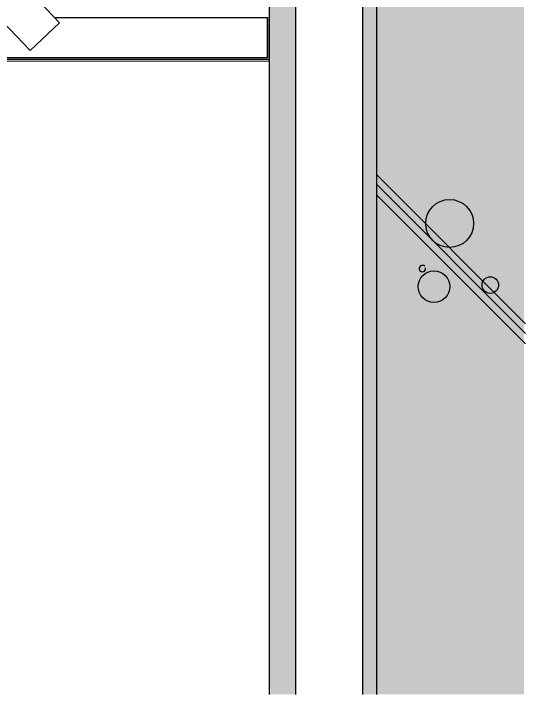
# Model space of a CAD drawing. Header units: millimetres. Extents: x -223175 to 287756, y -120611 to 352956.
# Drawn here: x 258868 to 259250, y 85925 to 86432 of the extents above; entities that cross this region are included whole.
import ezdxf

# ---------------------------------------------------------------- set-up
doc = ezdxf.new("R2010")
doc.units = ezdxf.units.MM
doc.header["$LTSCALE"] = 50
doc.linetypes.add('DASHED2', pattern=[0.375, 0.25, -0.125])
for name, color, linetype in [('+Detail-hat', 8, 'Continuous'), ('+Detail-line', 7, 'Continuous'), ('DETAIL', 7, 'Continuous'), ('HAT', 8, 'Continuous'), ('I-DIM', 255, 'Continuous'), ('I-HAT', 8, 'Continuous'), ('plus-타일hat', 251, 'Continuous'), ('wal', 3, 'Continuous'), ('인테리어분리선', 2, 'Continuous')]:
    doc.layers.add(name, color=color, linetype=linetype)

msp = doc.modelspace()

# ---------------------------------------------------------------- hatches: boundary and pattern name
at = {"layer": '+Detail-hat'}
h = msp.add_hatch(dxfattribs=at)
h.set_pattern_fill('AR-SAND', color=256, scale=2, angle=180, style=0)
h.set_pattern_definition([(37.5, (-182264.4788, -82172.2443), (-0.125986716, 3.853647538), [0, -3.04, 0, -3.4, 0, -3.25]), (7.5, (-182264.479, -82172.2443), (3.53955341, 5.64429213), [0, -1.64, 0, -2.74, 0, -1.05]), (327.5, (-182266.9388, -82172.2443), (6.228283724, 0.011318107), [0, -1, 0, -3.6, 0, -4.7]), (317.5, (-182266.939, -82172.2443), (6.01225321, 1.75535113), [0, -0.5, 0, -2.36, 0, -2.7])])
h.paths.add_polyline_path([(259128.6006, 86806.3049), (259138.6006, 86806.3049), (259138.6006, 86421.6889), (259138.6006, 85924.9845), (259128.6006, 85924.9845), (259128.6006, 86421.6889)])
at = {"layer": '+Detail-line'}
msp.add_hatch(color=254, dxfattribs=at).paths.add_polyline_path([(259248.6008, 86806.2736), (259248.6008, 85925.0103), (259138.6008, 85924.9587), (259138.6008, 86806.3361)])
at = {"layer": 'I-HAT'}
h = msp.add_hatch(dxfattribs=at)
h.set_pattern_fill('ANSI33', color=256, angle=90, style=0)
h.set_pattern_definition([(135, (172.472, -1969.4665), (-4.49012806, -4.49012806), []), (135, (172.472, -1964.9764), (-4.49012806, -4.49012806), [3.175, -1.5875])])
edge = h.paths.add_edge_path()
edge.add_line((259078.6006, 85924.9845), (259078.6006, 86475.2099))
edge.add_line((259078.6006, 86475.2099), (259072.1006, 86475.2099))
edge.add_line((259072.1006, 86475.2099), (259072.1006, 86456.5924))
edge.add_line((259072.1006, 86456.5924), (259067.2006, 86456.5924))
edge.add_line((259067.2006, 86456.5924), (259067.2006, 86475.2099))
edge.add_line((259067.2006, 86475.2099), (259058.6006, 86475.2099))
edge.add_line((259058.6006, 86475.2099), (259058.6006, 85924.9845))
edge.add_line((259058.6006, 85924.9845), (259077.7555, 85924.9845))

# ---------------------------------------------------------------- linework, layer by layer
at = {"layer": 'DETAIL', "color": 5}
for points in [[(258677.4006, 86660.9413), (258902.3784, 86424.994), (258880.6665, 86404.2915), (258677.4006, 86617.4682)], [(259057.4006, 86398.8692), (258677.4006, 86398.8692), (258677.4006, 86428.8692), (258857.2314, 86428.8692)], [(258898.6834, 86428.8692), (259057.4006, 86428.8692)]]:
    msp.add_lwpolyline(points, dxfattribs=at)
at = {"layer": 'DETAIL', "color": 3}
for points in [[(258848.6006, 86246.4692), (258707.4006, 86246.4692), (258707.4006, 86398.8692), (259057.4006, 86398.8692), (259057.4006, 86428.8692)], [(258848.6006, 86247.6692), (258708.6006, 86247.6692), (258708.6006, 86397.6692), (259058.6006, 86397.6692), (259058.6006, 86428.8692)]]:
    msp.add_lwpolyline(points, dxfattribs=at)
at = {"layer": 'HAT', "color": 8, "ltscale": 0.2}
for p, q in [((259249.6136, 86200.948), (259138.6008, 86311.9608)), ((259249.6136, 86193.7677), (259138.6008, 86304.7805)), ((259249.6136, 86186.0242), (259138.6008, 86297.037))]:
    msp.add_line(p, q, dxfattribs=at)
at = {"layer": 'HAT', "color": 8, "linetype": 'Continuous'}
for centre, radius in [((259193.1668, 86275.5954), 17.8587), ((259181.4494, 86228.5938), 11.7749), ((259223.4577, 86229.7237), 6.1679)]:
    msp.add_circle(centre, radius, dxfattribs=at)
at = {"layer": 'HAT', "color": 8}
msp.add_arc((259172.9113, 86242.0157), 2.4192, 44.980887, 11.600876, dxfattribs=at)
at = {"layer": 'I-DIM', "color": 252, "linetype": 'DASHED2', "ltscale": 35, "const_width": 0.5}
msp.add_lwpolyline([(259058.6006, 86396.1692), (258710.1006, 86396.1692), (258710.1006, 86267.6692)], dxfattribs=at)
at = {"layer": 'plus-타일hat', "color": 8}
msp.add_line((259128.6006, 85924.9845), (259128.6006, 86806.3049), dxfattribs=at)
at = {"layer": 'wal'}
msp.add_lwpolyline([(259078.6006, 85924.9845), (259078.6006, 86475.2099), (259072.1006, 86475.2099), (259072.1006, 86456.5924), (259067.2006, 86456.5924), (259067.2006, 86475.2099), (259058.6006, 86475.2099), (259058.6006, 85924.9845)], dxfattribs=at)
at = {"layer": '인테리어분리선', "ltscale": 500}
msp.add_lwpolyline([(259138.6008, 86806.3049), (259138.6008, 85924.9845)], dxfattribs=at)

doc.saveas('drawing.dxf')
